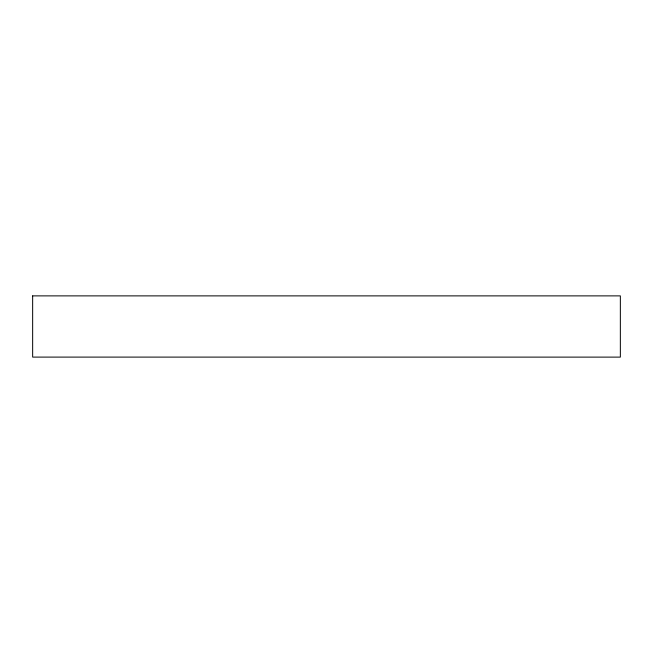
<?xml version="1.0" encoding="UTF-8"?>
<svg xmlns="http://www.w3.org/2000/svg" width="653" height="653" viewBox="0 0 653 653"><rect width="100%" height="100%" fill="white"/><g stroke="black" fill="none" stroke-linecap="round" stroke-linejoin="round"><path stroke-width="0.98" d="M32.65 295.882L32.65 357.101L620.35 357.118L620.35 295.882L32.65 295.882"/></g></svg>
